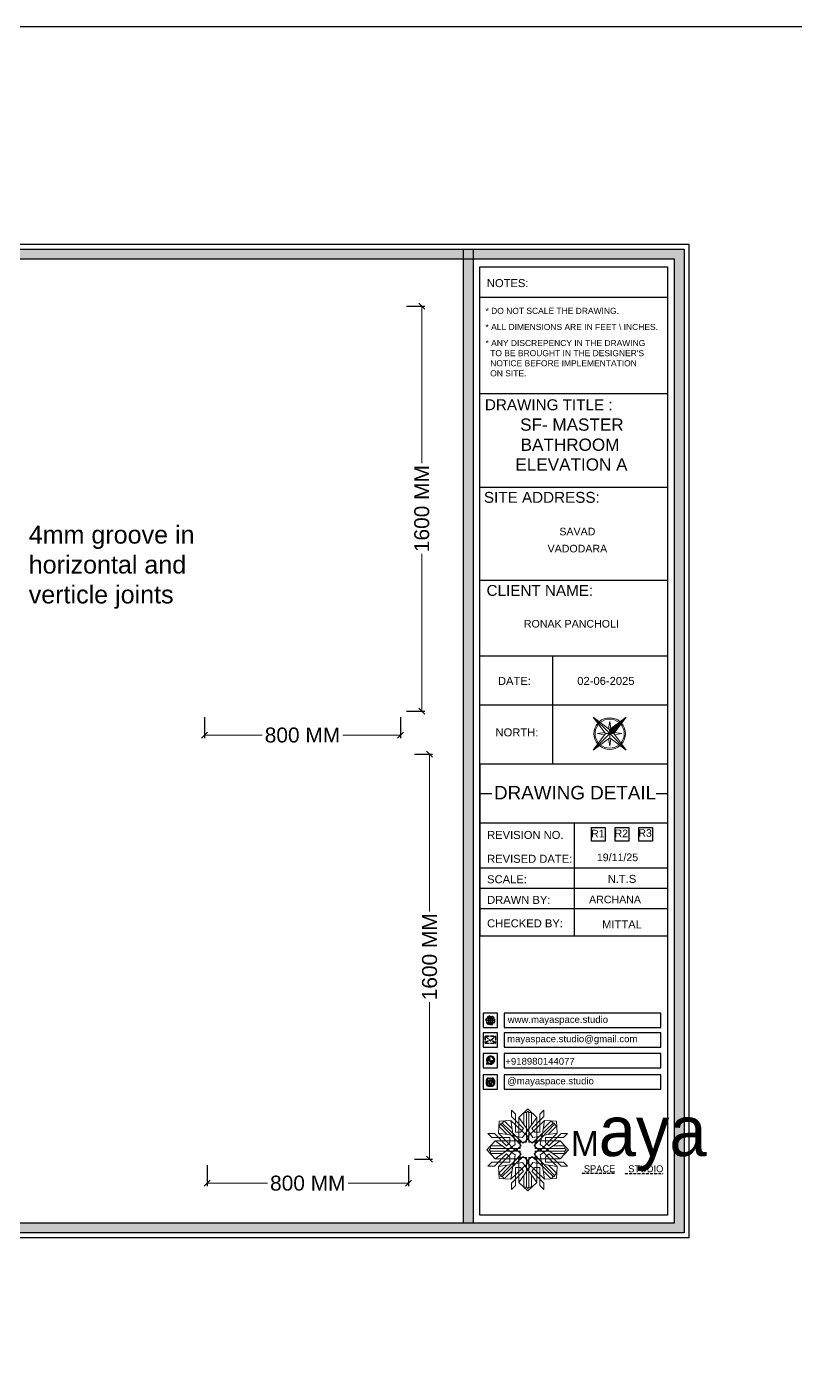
# Model space of a CAD drawing. Header units: millimetres. Extents: x 56222 to 3066687, y -650199 to -121287.
# Drawn here: x 149022.5 to 149151, y -185191.2 to -184968.4 of the extents above; entities that cross this region are included whole.
import ezdxf
from ezdxf.enums import TextEntityAlignment as Align

# ---------------------------------------------------------------- set-up
doc = ezdxf.new("R2010")
doc.units = ezdxf.units.MM
doc.header["$MEASUREMENT"] = 0
doc.header["$PDMODE"] = 35
doc.linetypes.add('DASHEDX2', pattern=[1.5, 1, -0.5])
doc.layers.get('Defpoints').update_dxf_attribs({"color": 220})
for name, color, linetype, lineweight in [('dim05', 1, 'Continuous', 13), ('Dimension', 10, 'DASHEDX2', 20), ('LABALLING', 1, 'Continuous', 25), ('NAME PLATE', 7, 'Continuous', 25), ('title block', 7, 'Continuous', 9), ('wall', 7, 'Continuous', 30), ('XX~SLAB ( BEAM )~ ( DIM )', 7, 'Continuous', 9)]:
    doc.layers.add(name, color=color, linetype=linetype, lineweight=lineweight)
doc.styles.add('Arial', font='arial.ttf')
doc.styles.get("Standard").update_dxf_attribs({"font": 'arial.ttf', "height": 6})
doc.dimstyles.new('ISO-25', dxfattribs={"dimtxt": 2.5, "dimasz": 1, "dimexe": 0.5, "dimexo": 1, "dimtad": 0, "dimdec": 1, "dimlunit": 4, "dimtxsty": 'Standard', "dimblk": 'OBLIQUE', "dimcen": 2.5, "dimclrd": 1, "dimclre": 1, "dimclrt": 5, "dimadec": 0, "dimazin": 0, "dimtfac": 1, "dimtdec": 1, "dimtmove": 0, "dimatfit": 3, "dimfxl": 1, "dimlwd": -1, "dimarcsym": 0})

# ---------------------------------------------------------------- blocks, each defined once
blk = doc.blocks.new('FSFSF')
at = {"color": 42, "lineweight": 5, "true_color": 0xe0ac11}
for p, q in [((28600.03, 143.51), (28600.03, 140.16)), ((28602.15, 141.41), (28600.03, 143.51)), ((28606.47, 133.76), (28600.03, 140.16)), ((28602.15, 141.41), (28602.15, 131.95)), ((28603.86, 139.69), (28608.58, 144.08)), ((28607.9, 142.22), (28606.58, 142.22)), ((28606.58, 142.22), (28606.58, 135.84)), ((28607.9, 142.22), (28608.58, 142.85)), ((28607.9, 142.22), (28607.9, 126.58)), ((28613.31, 139.69), (28608.58, 144.08)), ((28609.27, 142.22), (28608.59, 142.85)), ((28609.27, 142.22), (28609.27, 126.58)), ((28609.27, 142.22), (28610.59, 142.22)), ((28610.59, 142.22), (28610.59, 135.84)), ((28610.7, 133.76), (28617.14, 140.16)), ((28615.02, 141.41), (28617.14, 143.51)), ((28615.02, 141.41), (28615.02, 131.95)), ((28617.14, 143.51), (28617.14, 140.16)), ((28593.19, 131.45), (28593.54, 137.71)), ((28593.39, 135), (28594.56, 136.12)), ((28593.39, 135), (28597.6, 130.78)), ((28599.8, 138.06), (28593.54, 137.71)), ((28595.12, 136.69), (28594.53, 136.69)), ((28594.56, 136.12), (28594.56, 136.71)), ((28605.17, 124.98), (28594.56, 136.12)), ((28596.24, 137.86), (28595.12, 136.69)), ((28606.27, 126.08), (28595.12, 136.69)), ((28596.24, 137.86), (28600.47, 133.65)), ((28601.03, 130), (28599.8, 138.06)), ((28599.8, 138.05), (28608.58, 129.56)), ((28603.86, 126.58), (28603.86, 139.69)), ((28603.86, 139.69), (28608.58, 133.02)), ((28606.47, 133.76), (28604.75, 131.95)), ((28605.86, 129.18), (28608.58, 133.02)), ((28613.31, 139.69), (28608.59, 133.02)), ((28617.37, 138.05), (28608.59, 129.56)), ((28611.31, 129.18), (28608.59, 133.02)), ((28610.7, 133.76), (28612.42, 131.95)), ((28610.9, 126.08), (28622.05, 136.69)), ((28612.02, 124.98), (28622.62, 136.12)), ((28613.31, 126.58), (28613.31, 139.69)), ((28616.14, 130), (28617.37, 138.06)), ((28620.93, 137.86), (28616.7, 133.65)), ((28617.37, 138.06), (28623.63, 137.71)), ((28623.8, 135), (28619.59, 130.78)), ((28620.93, 137.86), (28622.05, 136.69)), ((28622.05, 136.69), (28622.64, 136.69)), ((28622.62, 136.12), (28622.62, 136.71)), ((28623.8, 135), (28622.62, 136.12)), ((28624, 131.45), (28623.65, 137.71)), ((28591.56, 127.39), (28587.17, 122.66)), ((28587.73, 131.22), (28591.08, 131.22)), ((28589.84, 129.1), (28587.73, 131.22)), ((28589.84, 129.1), (28599.29, 129.1)), ((28597.49, 124.78), (28591.08, 131.22)), ((28604.66, 127.39), (28591.56, 127.39)), ((28591.56, 127.39), (28598.23, 122.67)), ((28593.19, 131.45), (28601.69, 122.67)), ((28601.25, 130.22), (28593.19, 131.45)), ((28597.49, 124.78), (28599.29, 126.5)), ((28599.29, 126.5), (28599.29, 129.1)), ((28605.86, 129.18), (28601.03, 130)), ((28602.07, 125.39), (28601.25, 130.22)), ((28604.75, 131.95), (28602.15, 131.95)), ((28603.68, 126.54), (28603.68, 127.39)), ((28604.66, 126.54), (28603.68, 126.54)), ((28604.71, 127.57), (28603.86, 127.57)), ((28607.9, 126.58), (28603.86, 126.58)), ((28604.66, 123.35), (28604.66, 127.39)), ((28604.7, 126.58), (28604.71, 127.57)), ((28606.27, 126.08), (28608.58, 128.27)), ((28607.9, 128.92), (28608.58, 129.56)), ((28607.9, 128.92), (28608.58, 128.27)), ((28609.27, 128.92), (28608.59, 129.56)), ((28609.27, 128.92), (28608.59, 128.27)), ((28610.9, 126.08), (28608.59, 128.27)), ((28609.27, 126.58), (28613.31, 126.58)), ((28611.31, 129.18), (28616.14, 130)), ((28612.42, 131.95), (28615.02, 131.95)), ((28612.46, 126.58), (28612.46, 127.57)), ((28612.46, 127.57), (28613.31, 127.57)), ((28612.52, 123.35), (28612.52, 127.39)), ((28612.52, 127.39), (28625.63, 127.39)), ((28612.52, 126.54), (28613.51, 126.54)), ((28613.51, 126.54), (28613.51, 127.39)), ((28615.12, 125.39), (28615.94, 130.22)), ((28623.99, 131.45), (28615.5, 122.67)), ((28615.94, 130.22), (28624, 131.45)), ((28627.34, 129.1), (28617.89, 129.1)), ((28617.89, 126.5), (28617.89, 129.1)), ((28619.7, 124.78), (28617.89, 126.5)), ((28625.63, 127.39), (28618.96, 122.67)), ((28619.7, 124.78), (28626.1, 131.22)), ((28625.63, 127.39), (28630.02, 122.66)), ((28629.45, 131.22), (28626.1, 131.22)), ((28627.34, 129.1), (28629.45, 131.22)), ((28591.56, 117.94), (28587.17, 122.66)), ((28589.03, 123.35), (28588.4, 122.67)), ((28589.03, 121.98), (28588.4, 122.65)), ((28589.03, 123.35), (28589.03, 124.67)), ((28589.03, 124.67), (28595.4, 124.67)), ((28589.03, 123.35), (28604.66, 123.35)), ((28589.03, 121.98), (28604.66, 121.98)), ((28589.03, 121.98), (28589.03, 120.66)), ((28589.03, 120.66), (28595.4, 120.66)), ((28597.49, 120.54), (28591.08, 114.11)), ((28591.56, 117.94), (28598.23, 122.65)), ((28593.19, 113.88), (28601.69, 122.65)), ((28605.17, 120.35), (28594.56, 109.2)), ((28606.27, 119.15), (28595.12, 108.54)), ((28597.49, 120.54), (28599.29, 118.83)), ((28602.07, 125.39), (28598.23, 122.67)), ((28602.07, 119.94), (28598.23, 122.65)), ((28602.07, 119.94), (28601.25, 115.1)), ((28602.33, 123.35), (28601.69, 122.67)), ((28602.33, 121.98), (28601.69, 122.65)), ((28602.33, 123.35), (28602.97, 122.67)), ((28602.33, 121.98), (28602.97, 122.65)), ((28605.17, 124.98), (28602.97, 122.67)), ((28605.17, 120.35), (28602.97, 122.65)), ((28604.66, 121.98), (28604.66, 117.94)), ((28606.27, 119.15), (28608.58, 116.96)), ((28610.9, 119.15), (28608.59, 116.96)), ((28610.9, 119.15), (28622.05, 108.54)), ((28612.02, 124.98), (28614.21, 122.67)), ((28612.02, 120.35), (28614.21, 122.65)), ((28612.02, 120.35), (28622.62, 109.2)), ((28628.16, 123.35), (28612.52, 123.35)), ((28612.52, 121.98), (28612.52, 117.94)), ((28628.16, 121.98), (28612.52, 121.98)), ((28614.85, 123.35), (28614.21, 122.67)), ((28614.85, 121.98), (28614.21, 122.65)), ((28614.85, 123.35), (28615.5, 122.67)), ((28614.85, 121.98), (28615.5, 122.65)), ((28615.12, 125.39), (28618.96, 122.67)), ((28615.12, 119.94), (28618.96, 122.65)), ((28615.12, 119.94), (28615.94, 115.1)), ((28623.99, 113.88), (28615.5, 122.65)), ((28619.7, 120.54), (28617.89, 118.83)), ((28625.63, 117.94), (28618.96, 122.65)), ((28619.7, 120.54), (28626.1, 114.11)), ((28628.16, 124.67), (28621.78, 124.67)), ((28628.16, 120.66), (28621.78, 120.66)), ((28625.63, 117.94), (28630.02, 122.66)), ((28628.16, 123.35), (28628.16, 124.67)), ((28628.16, 123.35), (28628.78, 122.67)), ((28628.16, 121.98), (28628.78, 122.65)), ((28628.16, 121.98), (28628.16, 120.66)), ((28589.84, 116.23), (28587.73, 114.11)), ((28587.73, 114.11), (28591.08, 114.11)), ((28589.84, 116.23), (28599.29, 116.23)), ((28604.66, 117.94), (28591.56, 117.94)), ((28601.25, 115.1), (28593.19, 113.87)), ((28593.19, 113.87), (28593.54, 107.62)), ((28593.39, 110.32), (28597.6, 114.55)), ((28599.29, 118.83), (28599.29, 116.23)), ((28599.8, 107.17), (28608.58, 115.67)), ((28601.03, 115.23), (28599.8, 107.17)), ((28605.86, 116.05), (28601.03, 115.23)), ((28602.15, 103.82), (28602.15, 113.27)), ((28604.75, 113.27), (28602.15, 113.27)), ((28604.66, 118.78), (28603.68, 118.78)), ((28603.68, 118.78), (28603.68, 117.94)), ((28607.9, 118.65), (28603.86, 118.65)), ((28603.86, 118.65), (28603.86, 105.54)), ((28604.71, 117.66), (28603.86, 117.66)), ((28603.86, 105.54), (28608.58, 112.21)), ((28604.7, 118.65), (28604.71, 117.66)), ((28606.47, 111.47), (28604.75, 113.27)), ((28605.86, 116.05), (28608.58, 112.21)), ((28607.9, 103.01), (28607.9, 118.65)), ((28607.9, 116.31), (28608.58, 116.96)), ((28607.9, 116.31), (28608.58, 115.67)), ((28609.27, 116.31), (28608.59, 116.96)), ((28609.27, 116.31), (28608.59, 115.67)), ((28611.31, 116.05), (28608.59, 112.21)), ((28617.37, 107.17), (28608.59, 115.67)), ((28613.31, 105.54), (28608.59, 112.21)), ((28609.27, 118.65), (28613.31, 118.65)), ((28609.27, 103.01), (28609.27, 118.65)), ((28610.7, 111.47), (28612.42, 113.27)), ((28611.31, 116.05), (28616.14, 115.23)), ((28612.42, 113.27), (28615.02, 113.27)), ((28612.46, 118.65), (28612.46, 117.66)), ((28612.46, 117.66), (28613.31, 117.66)), ((28612.52, 118.78), (28613.51, 118.78)), ((28612.52, 117.94), (28625.63, 117.94)), ((28613.31, 118.65), (28613.31, 105.54)), ((28613.51, 118.78), (28613.51, 117.94)), ((28615.02, 103.82), (28615.02, 113.27)), ((28615.94, 115.1), (28624, 113.87)), ((28616.14, 115.23), (28617.37, 107.17)), ((28617.89, 118.83), (28617.89, 116.23)), ((28627.34, 116.23), (28617.89, 116.23)), ((28623.8, 110.32), (28619.59, 114.55)), ((28624, 113.87), (28623.65, 107.62)), ((28629.45, 114.11), (28626.1, 114.11)), ((28627.34, 116.23), (28629.45, 114.11)), ((28593.39, 110.32), (28594.56, 109.2)), ((28599.8, 107.17), (28593.54, 107.52)), ((28595.12, 108.54), (28594.53, 108.54)), ((28594.56, 109.2), (28594.56, 108.61)), ((28596.24, 107.37), (28595.12, 108.54)), ((28596.24, 107.37), (28600.47, 111.58)), ((28606.47, 111.47), (28600.03, 105.07)), ((28600.03, 101.71), (28600.03, 105.07)), ((28603.86, 105.54), (28608.58, 101.15)), ((28606.58, 103.01), (28606.58, 109.38)), ((28613.31, 105.54), (28608.58, 101.15)), ((28610.59, 103.01), (28610.59, 109.38)), ((28610.7, 111.47), (28617.14, 105.07)), ((28620.93, 107.37), (28616.7, 111.58)), ((28617.14, 101.71), (28617.14, 105.07)), ((28617.37, 107.17), (28623.63, 107.52)), ((28620.93, 107.37), (28622.05, 108.54)), ((28622.05, 108.54), (28622.64, 108.54)), ((28623.8, 110.32), (28622.62, 109.2)), ((28622.62, 109.2), (28622.62, 108.61)), ((28602.15, 103.82), (28600.03, 101.71)), ((28607.9, 103.01), (28606.58, 103.01)), ((28607.9, 103.01), (28608.58, 102.38)), ((28609.27, 103.01), (28608.59, 102.38)), ((28609.27, 103.01), (28610.59, 103.01)), ((28615.02, 103.82), (28617.14, 101.71))]:
    blk.add_line(p, q, dxfattribs=at)
blk = doc.blocks.new('hgwg')
at = {"layer": 'Dimension', "true_color": 0xd39e00}
h = blk.add_hatch(color=42, dxfattribs=at)
h.dxf.hatch_style = 1
h.paths.add_polyline_path([(27505.71, 45.05), (27494.27, 45.05), (27494.27, 44.9), (27505.71, 44.9)])
h = blk.add_hatch(color=42, dxfattribs=at)
h.dxf.hatch_style = 1
h.paths.add_polyline_path([(27523.3, 44.9), (27509.68, 44.9), (27509.68, 44.75), (27523.3, 44.75)])
at = {"layer": 'Dimension', "color": 42, "true_color": 0xd39e00}
for p, q in [((27494.27, 45.05), (27505.71, 45.05)), ((27494.27, 44.9), (27494.27, 45.05)), ((27494.27, 44.9), (27505.71, 44.9)), ((27505.71, 45.05), (27505.71, 44.9)), ((27509.68, 44.9), (27523.3, 44.9)), ((27509.68, 44.9), (27509.68, 44.75)), ((27509.68, 44.75), (27523.3, 44.75)), ((27523.3, 44.75), (27523.3, 44.9))]:
    blk.add_line(p, q, dxfattribs=at)
at = {"layer": 'Dimension', "color": 42, "true_color": 0xd39e00, "attachment_point": 1}
for s, width, insert, char_height in [('{\\fCinzel|b0|i0|c0|p2;\\H1.5x;M\\fAmsterdam One|b0|i0|c0|p2;\\H2x;aya}', 85.3277, (27490.17, 69.17), 6), ('{\\fCinzel|b0|i0|c0|p2;SPACE     STUDIO}', 66.129, (27494.83, 47.86), 2.5)]:
    blk.add_mtext_dynamic_manual_height_columns(s, width=width, gutter_width=30, heights=[0], dxfattribs=dict(at, insert=insert, char_height=char_height))
blk = doc.blocks.new('QEGW4TG')
at = {"layer": 'Dimension', "true_color": 0x000000}
h = blk.add_hatch(color=18, dxfattribs=at)
h.dxf.hatch_style = 1
h.paths.add_polyline_path([(2.69, 1.93, 0.170513), (2.95, 1.97, 0.190337), (3.11, 2.18, 0.316231), (3.07, 2.28), (2.79, 2.37, 0.273721), (2.69, 2.34, 0.040749), (2.63, 2.27, -0.441282), (2.53, 2.25, -0.11828), (2.06, 2.64, -0.441282), (2.07, 2.74, 0.040749), (2.13, 2.81, 0.290083), (2.14, 2.92), (2.01, 3.18, 0.316231), (1.91, 3.2, 0.190337), (1.73, 3, 0.170513), (1.72, 2.74, 0.252784)], flags=0)
h.paths.add_polyline_path([(1.19, 1.98), (1.03, 1.3, 0.550912), (1.11, 1.23), (1.75, 1.39, 6.344125)])
h.paths.add_polyline_path([(1.81, 1.7), (1.4, 1.6), (1.5, 2.03, -9.071339)], flags=16)
h.paths.add_polyline_path([(3.11, 2.16, -0.17811), (2.95, 1.97, -0.170513), (2.69, 1.93, -0.252784), (1.72, 2.74, -0.170513), (1.73, 3, -0.17811), (1.89, 3.19, -0.370089), (2.01, 3.18), (2.14, 2.92, -0.307185), (2.13, 2.8, -0.041087), (2.06, 2.73, 0.321676), (2.05, 2.65, 0.126524), (2.55, 2.24, 0.312216), (2.62, 2.26, -0.041087), (2.68, 2.34, -0.290673), (2.79, 2.37), (3.07, 2.28, -0.370089)], flags=0)
h = blk.add_hatch(color=18, dxfattribs=at)
h.dxf.hatch_style = 1
h.paths.add_polyline_path([(2.79, 2.37, 0.273721), (2.69, 2.34, 0.040749), (2.63, 2.27, -0.441282), (2.53, 2.25, -0.11828), (2.06, 2.64, -0.441282), (2.07, 2.74, 0.040749), (2.13, 2.81, 0.290083), (2.14, 2.92), (2.01, 3.18, 0.316231), (1.91, 3.2, 0.190337), (1.73, 3, 0.170513), (1.72, 2.74, 0.252784), (2.69, 1.93, 0.170513), (2.95, 1.97, 0.190337), (3.11, 2.18, 0.316231), (3.07, 2.28)])
for p, q in [((1.19, 1.98), (1.03, 1.3)), ((1.1, 1.23), (1.75, 1.39)), ((1.5, 2.03), (1.4, 1.6)), ((1.4, 1.6), (1.81, 1.7)), ((2.01, 3.18), (2.14, 2.92)), ((3.07, 2.28), (2.8, 2.36))]:
    blk.add_line(p, q)
blk.add_lwpolyline([(0, 0), (4.68, 0), (4.68, 4.68), (0, 4.68)], close=True)
for centre, radius, start, end in [((1.09, 1.29), 0.0598, 164.8483, 282.1458), ((2.39, 2.56), 1.34, 241.4727, 205.6422), ((2.39, 2.56), 1.04, 235.9962, 210.8333), ((2.09, 2.87), 0.39, 159.7007, 198.4072), ((2.96, 3.23), 1.33, 201.4218, 258.1669), ((2.07, 2.87), 0.364, 118.9685, 159.3648), ((1.94, 3.12), 0.0896, 41.8985, 123.1344), ((2.11, 2.68), 0.066, 135.9932, 224.8892), ((1.67, 3.16), 0.586, 312.4617, 321.8728), ((3.12, 3.42), 1.31, 216.5455, 243.5279), ((2.05, 2.87), 0.104, 320.3924, 28.6971), ((2.57, 2.3), 0.066, 234.2482, 323.1441), ((3.11, 1.94), 0.586, 137.2645, 146.6756), ((2.76, 2.27), 0.104, 70.4402, 138.745), ((2.75, 2.31), 0.39, 260.7301, 299.4366), ((2.76, 2.29), 0.364, 299.7725, 340.1688), ((3.03, 2.2), 0.0896, 336.0029, 57.2388)]:
    blk.add_arc(centre, radius, start, end)
blk = doc.blocks.new('ASGERG')
at = {"layer": 'Dimension', "true_color": 0x000000}
h = blk.add_hatch(color=18, dxfattribs=at)
h.dxf.hatch_style = 1
h.paths.add_polyline_path([(0.99, 1.7, 0.353872), (1.69, 1.03), (2.96, 1.03, 0.353872), (3.66, 1.7), (3.66, 2.99, 0.353872), (2.96, 3.67), (1.69, 3.67, 0.353872), (0.99, 2.99)])
h.paths.add_polyline_path([(1.27, 2.97, -0.353872), (1.72, 3.4), (2.94, 3.4, -0.353872), (3.38, 2.97), (3.38, 1.72, -0.353872), (2.94, 1.3), (1.72, 1.3, -0.353872), (1.27, 1.72)], flags=16)
h.paths.add_polyline_path([(3.02, 2.35, -1), (1.64, 2.35, -1)], flags=0)
h.paths.add_polyline_path([(2.74, 2.35, -1), (1.92, 2.35, -1)], flags=0)
h.paths.add_polyline_path([(2.86, 3.02, -1), (3.19, 3.02, -1)], flags=0)
h.paths.add_polyline_path([(1.64, 2.35, 1), (3.02, 2.35, 1)], flags=0)
h = blk.add_hatch(color=18, dxfattribs=at)
h.dxf.hatch_style = 1
h.paths.add_polyline_path([(1.64, 2.35, 1), (3.02, 2.35, 1)])
h.paths.add_polyline_path([(2.74, 2.35, -1), (1.92, 2.35, -1)], flags=16)
h = blk.add_hatch(color=18, dxfattribs=at)
h.dxf.hatch_style = 1
h.paths.add_polyline_path([(3.19, 3.02, 1), (2.86, 3.02, 1)])
for p, q in [((0.99, 2.99), (0.99, 1.7)), ((1.27, 2.97), (1.27, 1.72)), ((1.69, 3.67), (2.96, 3.67)), ((1.69, 1.03), (2.96, 1.03)), ((2.94, 3.4), (1.72, 3.4)), ((2.94, 1.3), (1.72, 1.3)), ((3.38, 2.97), (3.38, 1.72)), ((3.66, 2.99), (3.66, 1.7))]:
    blk.add_line(p, q)
blk.add_lwpolyline([(0, 0), (4.68, 0), (4.68, 4.68), (0, 4.68)], close=True)
for centre, radius in [((2.33, 2.35), 0.694), ((2.33, 2.35), 0.414), ((3.02, 3.02), 0.168)]:
    blk.add_circle(centre, radius)
for centre, radius, start, end in [((1.76, 2.89), 0.778, 94.8631, 172.8127), ((1.76, 1.8), 0.778, 187.1873, 265.1369), ((1.76, 2.91), 0.491, 94.8631, 172.8127), ((1.76, 1.78), 0.491, 187.1873, 265.1369), ((2.9, 2.91), 0.491, 7.1873, 85.1369), ((2.9, 1.78), 0.491, 274.8631, 352.8127), ((2.89, 2.89), 0.778, 7.1873, 85.1369), ((2.89, 1.8), 0.778, 274.8631, 352.8127)]:
    blk.add_arc(centre, radius, start, end)
blk = doc.blocks.new('ETYETE')
at = {"layer": 'Dimension', "true_color": 0x000000}
h = blk.add_hatch(color=18, dxfattribs=at)
h.dxf.hatch_style = 1
h.paths.add_polyline_path([(3.76, 1.14, 0.414214), (4.12, 1.5), (4.12, 3.29, 0.414214), (3.76, 3.65), (0.92, 3.65, 0.414214), (0.56, 3.29), (0.56, 1.5, 0.414214), (0.92, 1.14)])
h.paths.add_polyline_path([(2.61, 2.22), (3.92, 1.34, -0.198912), (3.76, 1.28), (0.92, 1.28, -0.198912), (0.76, 1.34), (2.08, 2.22), (2.34, 1.98)], flags=16)
h.paths.add_polyline_path([(2.34, 2.16), (0.89, 3.51, -0.028783), (0.92, 3.52), (3.76, 3.52, -0.028783), (3.79, 3.51)], flags=16)
h.paths.add_polyline_path([(2.71, 2.32), (3.92, 3.45, -0.202482), (3.99, 3.29), (3.99, 1.5, -0.043076), (3.98, 1.46)], flags=16)
h.paths.add_polyline_path([(1.98, 2.32), (0.7, 1.46, -0.043076), (0.7, 1.5), (0.7, 3.29, -0.202482), (0.76, 3.45)], flags=16)
blk.add_lwpolyline([(0, 0), (4.68, 0), (4.68, 4.68), (0, 4.68)], close=True)
at = {"layer": 'Dimension', "color": 18, "true_color": 0x000000}
for p, q in [((0.56, 3.29), (0.56, 1.5)), ((0.7, 3.29), (0.7, 1.5)), ((0.7, 1.46), (1.98, 2.32)), ((0.76, 3.45), (1.98, 2.32)), ((0.76, 1.34), (2.08, 2.22)), ((0.89, 3.51), (2.34, 2.16)), ((0.92, 3.65), (3.76, 3.65)), ((0.92, 3.52), (3.76, 3.52)), ((0.92, 1.28), (3.76, 1.28)), ((0.92, 1.14), (3.76, 1.14)), ((2.08, 2.22), (2.34, 1.98)), ((2.34, 2.16), (3.79, 3.51)), ((2.34, 1.98), (2.61, 2.22)), ((3.92, 1.34), (2.61, 2.22)), ((2.71, 2.32), (3.92, 3.45)), ((3.98, 1.46), (2.71, 2.32)), ((3.99, 3.29), (3.99, 1.5)), ((4.12, 3.29), (4.12, 1.5))]:
    blk.add_line(p, q, dxfattribs=at)
for centre, radius, start, end in [((0.92, 3.29), 0.358, 90, 180), ((0.92, 1.5), 0.358, 180, 270), ((0.92, 3.29), 0.224, 134.2136, 180), ((0.92, 1.5), 0.224, 180, 189.8662), ((0.92, 1.5), 0.224, 225, 270), ((0.92, 3.29), 0.224, 90, 96.5948), ((3.76, 3.29), 0.358, 0, 90), ((3.76, 3.29), 0.224, 83.4052, 90), ((3.76, 1.5), 0.358, 270, 0), ((3.76, 1.5), 0.224, 270, 315), ((3.76, 3.29), 0.224, 0, 45.7864), ((3.76, 1.5), 0.224, 350.1338, 0)]:
    blk.add_arc(centre, radius, start, end, dxfattribs=at)
blk = doc.blocks.new('DTGWEGEARG')
at = {"layer": 'Dimension', "true_color": 0x000000}
h = blk.add_hatch(color=18, dxfattribs=at)
h.dxf.hatch_style = 1
h.paths.add_polyline_path([(3.83, 2.34, 1), (0.85, 2.34, 1)])
h.paths.add_polyline_path([(2.51, 1.01, 0.105795), (2.96, 1.58, -0.055205), (3.3, 1.41, -0.169822)], flags=16)
h.paths.add_polyline_path([(2.41, 1.12), (2.41, 1.69, -0.058279), (2.81, 1.63, -0.103353)], flags=16)
h.paths.add_polyline_path([(2.26, 1.13, -0.101741), (1.87, 1.63, -0.057171), (2.26, 1.69)], flags=16)
h.paths.add_polyline_path([(2.17, 1.01, -0.169822), (1.38, 1.41, -0.055205), (1.72, 1.58, 0.105795)], flags=16)
h.paths.add_polyline_path([(3.02, 1.72, 0.081336), (3.13, 2.27), (3.68, 2.27, -0.152069), (3.4, 1.52, 0.05687)], flags=16)
h.paths.add_polyline_path([(2.87, 1.77, 0.061945), (2.41, 1.84), (2.41, 2.27), (2.98, 2.27, -0.081344)], flags=16)
h.paths.add_polyline_path([(2.26, 1.84, 0.060923), (1.8, 1.77, -0.081344), (1.7, 2.27), (2.26, 2.27)], flags=16)
h.paths.add_polyline_path([(1.66, 1.72, 0.05687), (1.28, 1.52, -0.152069), (1, 2.27), (1.55, 2.27, 0.081336)], flags=16)
h.paths.add_polyline_path([(2.41, 2.42), (2.41, 2.83, 0.061945), (2.87, 2.91, -0.080009), (2.98, 2.42)], flags=16)
h.paths.add_polyline_path([(3.13, 2.42, 0.080116), (3.02, 2.96, 0.05687), (3.4, 3.16, 0.028258), (3.3, 3.27, -0.055205), (2.96, 3.1, 0.105795), (2.51, 3.67, -0.36029), (3.68, 2.42)], flags=16)
h.paths.add_polyline_path([(2.26, 2.42), (1.7, 2.42, -0.080009), (1.8, 2.91, 0.060923), (2.26, 2.84)], flags=16)
h.paths.add_polyline_path([(1.55, 2.42), (1, 2.42, -0.150466), (1.28, 3.16, 0.05687), (1.66, 2.96, 0.080116)], flags=16)
h.paths.add_polyline_path([(2.41, 2.98), (2.41, 3.56, -0.103353), (2.81, 3.05, -0.058279)], flags=16)
h.paths.add_polyline_path([(2.26, 2.99, -0.057171), (1.87, 3.05, -0.101741), (2.26, 3.55)], flags=16)
h.paths.add_polyline_path([(1.72, 3.1, -0.055205), (1.38, 3.27, -0.169822), (2.17, 3.67, 0.105795)], flags=16)
blk.add_lwpolyline([(0, 0), (4.68, 0), (4.68, 4.68), (0, 4.68)], close=True)
at = {"layer": 'Dimension', "color": 18, "true_color": 0x000000}
for p, q in [((1, 2.42), (1.55, 2.42)), ((1, 2.27), (1.55, 2.27)), ((1.7, 2.42), (2.26, 2.42)), ((1.7, 2.27), (2.26, 2.27)), ((2.26, 3.55), (2.26, 2.99)), ((2.26, 2.84), (2.26, 2.42)), ((2.26, 2.27), (2.26, 1.84)), ((2.26, 1.69), (2.26, 1.13)), ((2.41, 3.56), (2.41, 2.98)), ((2.41, 2.83), (2.41, 2.42)), ((2.41, 2.42), (2.98, 2.42)), ((2.41, 2.27), (2.98, 2.27)), ((2.41, 2.27), (2.41, 1.84)), ((2.41, 1.69), (2.41, 1.12)), ((3.13, 2.42), (3.68, 2.42)), ((3.13, 2.27), (3.68, 2.27))]:
    blk.add_line(p, q, dxfattribs=at)
blk.add_circle((2.34, 2.34), 1.49, dxfattribs=at)
for centre, radius, start, end in [((2.34, 2.34), 1.34, 142.3819, 176.6093), ((2.34, 2.34), 1.34, 183.0315, 217.6181), ((2.34, 4.74), 1.9, 236.1399, 249.1595), ((2.34, -0.06), 1.9, 110.8405, 123.8601), ((2.34, 2.34), 1.34, 97.3549, 135.9073), ((2.34, 4.74), 1.75, 236.7417, 249.3811), ((2.34, -0.06), 1.75, 110.6189, 123.2583), ((2.34, 2.34), 1.34, 224.0927, 262.6451), ((3.28, 2.34), 1.73, 159.0567, 177.3789), ((3.28, 2.34), 1.73, 182.3435, 200.9433), ((3.28, 2.34), 1.58, 158.8325, 177.1302), ((3.28, 2.34), 1.58, 182.5658, 201.1675), ((3.28, 2.34), 1.73, 129.9301, 154.0867), ((3.28, 2.34), 1.73, 205.9133, 230.0699), ((2.34, 4.74), 1.9, 253.6799, 267.6253), ((2.34, -0.06), 1.9, 92.3747, 106.3201), ((3.28, 2.34), 1.58, 130.1073, 153.3446), ((2.34, 4.74), 1.75, 254.3336, 267.422), ((2.34, -0.06), 1.75, 92.578, 105.6664), ((3.28, 2.34), 1.58, 206.6554, 229.8927), ((1.4, 2.34), 1.58, 26.6554, 50.2584), ((2.34, 4.74), 1.75, 272.3248, 285.6664), ((2.34, 4.74), 1.9, 272.1415, 286.3201), ((2.34, -0.06), 1.9, 73.6799, 87.8585), ((2.34, -0.06), 1.75, 74.3336, 87.6752), ((1.4, 2.34), 1.58, 309.7416, 333.3446), ((2.34, 2.34), 1.34, 3.3907, 82.6451), ((1.4, 2.34), 1.73, 25.9133, 50.0699), ((1.4, 2.34), 1.73, 309.9301, 334.0867), ((2.34, 2.34), 1.34, 277.3549, 315.9073), ((1.4, 2.34), 1.58, 2.8698, 21.1675), ((1.4, 2.34), 1.58, 338.8325, 357.4342), ((2.34, 4.74), 1.75, 290.6189, 303.2583), ((2.34, -0.06), 1.75, 56.7417, 69.3811), ((2.34, 4.74), 1.9, 290.8405, 303.8601), ((1.4, 2.34), 1.73, 2.6211, 20.9433), ((1.4, 2.34), 1.73, 339.0567, 357.6565), ((2.34, -0.06), 1.9, 56.1399, 69.1595), ((2.34, 2.34), 1.34, 322.3819, 356.9685)]:
    blk.add_arc(centre, radius, start, end, dxfattribs=at)
blk = doc.blocks.new('4t')
at = {"transparency": 33554607}
h = blk.add_hatch(color=1, dxfattribs=at)
h.dxf.hatch_style = 1
h.paths.add_polyline_path([(45531.33, -35822.29), (45529.23, -35821.83), (45528.09, -35837.01)])
h = blk.add_hatch(color=1, dxfattribs=at)
h.dxf.hatch_style = 1
h.paths.add_polyline_path([(45533.44, -35822.75), (45531.33, -35822.29), (45528.09, -35837.01)])
h = blk.add_hatch(color=1, dxfattribs=at)
h.dxf.hatch_style = 1
h.paths.add_polyline_path([(45531.8, -35820.19), (45529.23, -35821.83), (45531.33, -35822.29)])
h = blk.add_hatch(color=1, dxfattribs=at)
h.dxf.hatch_style = 1
h.paths.add_polyline_path([(45531.8, -35820.19), (45531.33, -35822.29), (45533.44, -35822.75)])
at = {"layer": 'title block', "color": 7, "lineweight": 9}
for p, q in [((45535.51, -35803.37), (45530.16, -35817.62)), ((45535.51, -35803.37), (45531.8, -35820.19)), ((45534.36, -35818.55), (45535.51, -35803.37)), ((45530.5, -35816.7), (45526.88, -35812.49)), ((45526.88, -35812.49), (45529.18, -35817.55)), ((45530.16, -35817.62), (45514.98, -35816.48)), ((45514.98, -35816.48), (45529.23, -35821.83)), ((45514.98, -35816.48), (45531.8, -35820.19)), ((45528.31, -35821.48), (45524.1, -35825.11)), ((45524.1, -35825.11), (45529.16, -35822.81)), ((45531.8, -35820.19), (45528.09, -35837.01)), ((45529.23, -35821.83), (45528.09, -35837.01)), ((45528.09, -35837.01), (45533.44, -35822.75)), ((45531.8, -35820.19), (45529.23, -35821.83)), ((45531.8, -35820.19), (45530.16, -35817.62)), ((45534.36, -35818.55), (45531.8, -35820.19)), ((45533.44, -35822.75), (45531.8, -35820.19)), ((45531.8, -35820.19), (45548.62, -35823.9)), ((45533.44, -35822.75), (45548.62, -35823.9)), ((45548.62, -35823.9), (45534.36, -35818.55)), ((45536.71, -35827.89), (45534.42, -35822.83)), ((45539.5, -35815.27), (45534.44, -35817.57)), ((45535.28, -35818.89), (45539.5, -35815.27)), ((45533.09, -35823.67), (45536.71, -35827.89))]:
    blk.add_line(p, q, dxfattribs=at)
for radius, start, end in [(11.79, 81.35997, 163.76651), (10.83, 82.42855, 162.69793), (10.83, 352.42855, 72.69793), (11.79, 351.35997, 73.76651), (11.79, 171.35997, 253.76651), (10.83, 172.42855, 252.69793), (11.79, 261.35997, 343.76651), (10.83, 262.42855, 342.69793)]:
    blk.add_arc((45531.8, -35820.19), radius, start, end, dxfattribs=at)
blk = doc.blocks.new('_Oblique')
at = {"layer": 'wall', "color": 0, "lineweight": -2}
blk.add_line((-0.5, -0.5), (0.5, 0.5), dxfattribs=at)
blk = doc.blocks.new('*D1124')
at = {"layer": 'Defpoints', "color": 0, "lineweight": 25, "transparency": 16777216}
for p in [(149084.98, -185015.12), (149084.98, -185082.86), (149088.52, -185082.86)]:
    blk.add_point(p, dxfattribs=at)
at = {"layer": 'dim05', "color": 1, "linetype": 'Continuous', "lineweight": -2, "transparency": 16777216}
for p, q in [((149085.98, -185015.12), (149089.02, -185015.12)), ((149085.98, -185082.86), (149089.02, -185082.86))]:
    blk.add_line(p, q, dxfattribs=at)
at = {"layer": 'dim05', "color": 1, "linetype": 'Continuous', "transparency": 16777216}
for p, q in [((149088.52, -185015.12), (149088.52, -185041.41)), ((149088.52, -185082.86), (149088.52, -185056.57))]:
    blk.add_line(p, q, dxfattribs=at)
at = {"layer": 'dim05', "color": 1, "transparency": 16777216}
for p, rotation in [((149088.52, -185015.12), 90), ((149088.52, -185082.86), 270)]:
    blk.add_blockref('_Oblique', p, dxfattribs=dict(at, rotation=rotation))
at = {"layer": 'dim05', "color": 5, "lineweight": 25, "transparency": 16777216, "insert": (149088.52, -185048.99), "char_height": 2.5, "attachment_point": 5, "rotation": 90, "style": 'Arial'}
blk.add_mtext('1600 MM', dxfattribs=at)
blk = doc.blocks.new('*D1125')
at = {"layer": 'Defpoints', "color": 0, "lineweight": 25, "transparency": 16777216}
for p in [(149052.17, -185082.86), (149084.98, -185082.86), (149084.98, -185086.86)]:
    blk.add_point(p, dxfattribs=at)
at = {"layer": 'dim05', "color": 1, "linetype": 'Continuous', "lineweight": -2, "transparency": 16777216}
for p, q in [((149052.17, -185083.86), (149052.17, -185087.36)), ((149084.98, -185083.86), (149084.98, -185087.36))]:
    blk.add_line(p, q, dxfattribs=at)
at = {"layer": 'dim05', "color": 1, "linetype": 'Continuous', "transparency": 16777216}
for p, q in [((149052.17, -185086.86), (149061.84, -185086.86)), ((149084.98, -185086.86), (149075.3, -185086.86))]:
    blk.add_line(p, q, dxfattribs=at)
at = {"layer": 'dim05', "color": 1, "transparency": 16777216, "rotation": 180}
blk.add_blockref('_Oblique', (149052.17, -185086.86), dxfattribs=at)
at = {"layer": 'dim05', "color": 1, "transparency": 16777216}
blk.add_blockref('_Oblique', (149084.98, -185086.86), dxfattribs=at)
at = {"layer": 'dim05', "color": 5, "lineweight": 25, "transparency": 16777216, "insert": (149068.57, -185086.86), "char_height": 2.5, "attachment_point": 5, "style": 'Arial'}
blk.add_mtext('800 MM', dxfattribs=at)
blk = doc.blocks.new('*D1126')
at = {"layer": 'Defpoints', "color": 0, "lineweight": 25, "transparency": 16777216}
for p in [(149086.29, -185090.05), (149086.29, -185157.79), (149089.83, -185157.79)]:
    blk.add_point(p, dxfattribs=at)
at = {"layer": 'dim05', "color": 1, "linetype": 'Continuous', "lineweight": -2, "transparency": 16777216}
for p, q in [((149087.29, -185090.05), (149090.33, -185090.05)), ((149087.29, -185157.79), (149090.33, -185157.79))]:
    blk.add_line(p, q, dxfattribs=at)
at = {"layer": 'dim05', "color": 1, "linetype": 'Continuous', "transparency": 16777216}
for p, q in [((149089.83, -185090.05), (149089.83, -185116.34)), ((149089.83, -185157.79), (149089.83, -185131.5))]:
    blk.add_line(p, q, dxfattribs=at)
at = {"layer": 'dim05', "color": 1, "transparency": 16777216}
for p, rotation in [((149089.83, -185090.05), 90), ((149089.83, -185157.79), 270)]:
    blk.add_blockref('_Oblique', p, dxfattribs=dict(at, rotation=rotation))
at = {"layer": 'dim05', "color": 5, "lineweight": 25, "transparency": 16777216, "insert": (149089.83, -185123.92), "char_height": 2.5, "attachment_point": 5, "rotation": 90, "style": 'Arial'}
blk.add_mtext('1600 MM', dxfattribs=at)
blk = doc.blocks.new('*D1127')
at = {"layer": 'Defpoints', "color": 0, "lineweight": 25, "transparency": 16777216}
for p in [(149052.63, -185157.79), (149086.29, -185157.79), (149086.29, -185161.79)]:
    blk.add_point(p, dxfattribs=at)
at = {"layer": 'dim05', "color": 1, "linetype": 'Continuous', "lineweight": -2, "transparency": 16777216}
for p, q in [((149052.63, -185158.79), (149052.63, -185162.29)), ((149086.29, -185158.79), (149086.29, -185162.29))]:
    blk.add_line(p, q, dxfattribs=at)
at = {"layer": 'dim05', "color": 1, "linetype": 'Continuous', "transparency": 16777216}
for p, q in [((149052.63, -185161.79), (149062.73, -185161.79)), ((149086.29, -185161.79), (149076.19, -185161.79))]:
    blk.add_line(p, q, dxfattribs=at)
at = {"layer": 'dim05', "color": 1, "transparency": 16777216, "rotation": 180}
blk.add_blockref('_Oblique', (149052.63, -185161.79), dxfattribs=at)
at = {"layer": 'dim05', "color": 1, "transparency": 16777216}
blk.add_blockref('_Oblique', (149086.29, -185161.79), dxfattribs=at)
at = {"layer": 'dim05', "color": 5, "lineweight": 25, "transparency": 16777216, "insert": (149069.46, -185161.79), "char_height": 2.5, "attachment_point": 5, "style": 'Arial'}
blk.add_mtext('800 MM', dxfattribs=at)

msp = doc.modelspace()

# ---------------------------------------------------------------- hatches: boundary and pattern name
at = {"layer": 'NAME PLATE', "true_color": 0xd39e00}
h = msp.add_hatch(color=42, dxfattribs=at)
h.paths.add_polyline_path([(148898.672, -185005.596), (148898.672, -185170.094), (149132.375, -185170.094), (149132.375, -185005.596)])
h.paths.add_polyline_path([(148900.313, -185007.236), (149130.735, -185007.236), (149130.735, -185168.453), (148900.313, -185168.453)], flags=16)
msp.add_hatch(color=42, dxfattribs=at).paths.add_polyline_path([(149095.472, -185168.453), (149097.112, -185168.453), (149097.112, -185005.596), (149095.472, -185005.596)])

# ---------------------------------------------------------------- linework, layer by layer
at = {"layer": 'NAME PLATE', "color": 42, "true_color": 0xd39e00}
for p, q in [((149129.625, -185013.69), (149098.222, -185013.69)), ((149129.625, -185029.774), (149098.222, -185029.774)), ((149129.625, -185045.436), (149098.222, -185045.436)), ((149129.625, -185061.001), (149098.222, -185061.001)), ((149129.625, -185073.684), (149098.222, -185073.684)), ((149110.372, -185073.684), (149110.372, -185091.712)), ((149129.625, -185081.844), (149098.222, -185081.844)), ((149129.625, -185091.712), (149098.222, -185091.712)), ((149098.222, -185091.712), (149098.222, -185120.415)), ((149129.625, -185091.712), (149129.625, -185120.415)), ((149098.222, -185096.633), (149100.253, -185096.633)), ((149127.726, -185096.633), (149129.625, -185096.633)), ((149098.222, -185101.553), (149129.625, -185101.553)), ((149114.067, -185120.415), (149114.067, -185101.553)), ((149129.625, -185109.098), (149098.222, -185109.098)), ((149129.625, -185112.496), (149098.222, -185112.496)), ((149129.625, -185115.894), (149098.222, -185115.894)), ((149098.222, -185120.415), (149129.625, -185120.415))]:
    msp.add_line(p, q, dxfattribs=at)
for points in [[(148897.852, -185004.776), (149133.196, -185004.776), (149133.196, -185170.914), (148897.852, -185170.914)], [(148898.672, -185005.596), (149132.375, -185005.596), (149132.375, -185170.094), (148898.672, -185170.094)], [(148900.313, -185007.236), (149130.735, -185007.236), (149130.735, -185168.453), (148900.313, -185168.453)], [(149095.472, -185168.453), (149095.472, -185005.596), (149097.112, -185005.596), (149097.112, -185168.453)], [(149098.222, -185167.104), (149098.222, -185008.586), (149129.625, -185008.586), (149129.625, -185167.104)], [(149116.872, -185102.283), (149119.185, -185102.283), (149119.185, -185104.596), (149116.872, -185104.596)], [(149120.833, -185102.283), (149123.146, -185102.283), (149123.146, -185104.596), (149120.833, -185104.596)], [(149124.795, -185102.283), (149127.107, -185102.283), (149127.107, -185104.596), (149124.795, -185104.596)]]:
    msp.add_lwpolyline(points, close=True, dxfattribs=at)
at = {"layer": 'NAME PLATE', "color": 18, "true_color": 0x000000}
for points in [[(149102.288, -185135.764), (149128.474, -185135.764), (149128.474, -185133.371), (149102.288, -185133.371)], [(149102.288, -185139.031), (149128.474, -185139.031), (149128.474, -185136.638), (149102.288, -185136.638)], [(149102.3, -185142.515), (149128.474, -185142.515), (149128.474, -185140.122), (149102.3, -185140.122)], [(149102.288, -185146.083), (149128.474, -185146.083), (149128.474, -185143.69), (149102.288, -185143.69)]]:
    msp.add_lwpolyline(points, close=True, dxfattribs=at)
at = {"layer": 'XX~SLAB ( BEAM )~ ( DIM )', "color": 85, "lineweight": 30, "true_color": 0x58ba48}
msp.add_lwpolyline([(148866.806, -184968.4), (149955.711, -184968.4), (149955.711, -185414.078), (148866.806, -185414.078)], close=True, dxfattribs=at)

# ---------------------------------------------------------------- block references
at = {"layer": 'NAME PLATE', "xscale": 0.2249314106438467, "yscale": 0.2249314106438467, "zscale": 0.2249314106438467, "rotation": 147.4367586490667}
msp.add_blockref('4t', (153414.907, -197389.412), dxfattribs=at)
at = {"layer": 'NAME PLATE', "color": 42, "true_color": 0xd39e00}
for name, p, xscale, yscale, zscale in [('DTGWEGEARG', (149098.789, -185135.764), 0.511627090636773, 0.511627090636773, 0.511627090636773), ('ETYETE', (149098.789, -185139.031), 0.511627090636773, 0.511627090636773, 0.511627090636773), ('QEGW4TG', (149098.801, -185142.515), 0.511627090636773, 0.511627090636773, 0.511627090636773), ('ASGERG', (149098.789, -185146.083), 0.511627090636773, 0.511627090636773, 0.511627090636773), ('FSFSF', (140000.163, -185195.237), 0.3182981804922129, 0.3182981804922129, 0.3182981804922129), ('hgwg', (136344.11, -185181.025), 0.4645056630653636, 0.4645056630653636, 0.4645056630653636)]:
    msp.add_blockref(name, p, dxfattribs=dict(at, xscale=xscale, yscale=yscale, zscale=zscale))

# ---------------------------------------------------------------- texts
at = {"layer": 'LABALLING', "lineweight": 5, "ltscale": 4, "insert": (149022.805, -185051.839), "char_height": 3, "width": 34.35798, "attachment_point": 1}
msp.add_mtext('4mm groove in horizontal and verticle joints', dxfattribs=at)
at = {"layer": 'NAME PLATE', "style": 'Arial'}
for s, height, p in [('NOTES:', 1.3386, (149102.88, -185011.948)), ('DRAWING TITLE : ', 1.82181, (149110.099, -185032.532)), ('SF- MASTER ', 2.04567, (149114.012, -185035.963)), ('BATHROOM', 2.0457, (149113.304, -185039.327)), ('ELEVATION A', 2.04567, (149113.543, -185042.639)), ('SITE ADDRESS:', 1.82181, (149108.593, -185048.017)), (' SAVAD ', 1.2709, (149114.534, -185053.455)), ('VADODARA', 1.2709, (149114.534, -185056.309)), ('CLIENT NAME:', 1.82181, (149108.261, -185063.582)), ('RONAK PANCHOLI    ', 1.27091, (149114.516, -185068.875)), ('DATE:', 1.3386, (149104.003, -185078.47)), ('02-06-2025', 1.3386, (149119.301, -185078.47)), ('NORTH:', 1.3386, (149104.43, -185087.075)), ('DRAWING DETAIL', 2.25235, (149114.141, -185097.61)), ('REVISION NO.', 1.33859, (149105.829, -185104.221)), ('REVISED DATE: ', 1.33859, (149106.816, -185108.212)), ('19/11/25', 1.2709, (149121.242, -185107.934)), ('SCALE:', 1.3386, (149102.764, -185111.636)), ('DRAWN BY:', 1.3386, (149104.737, -185115.075)), ('ARCHANA', 1.2709, (149120.827, -185114.98)), ('CHECKED BY:', 1.33859, (149105.777, -185119.002)), ('MITTAL', 1.3386, (149121.99, -185119.18))]:
    msp.add_text(s, height=height, dxfattribs=at).set_placement(p, align=Align.CENTER)
for s, insert, char_height, width, attachment_point in [('* DO NOT SCALE THE DRAWING.', (149099.172, -185015.414, 0), 1.01241, 39.11471, 1), ('* ALL DIMENSIONS ARE IN FEET \\\\ INCHES.', (149099.172, -185018.106, 0), 1.01241, 39.11471, 1), ("* ANY DISCREPENCY IN THE DRAWING \\P  TO BE BROUGHT IN THE DESIGNER'S\\P  NOTICE BEFORE IMPLEMENTATION \\P  ON SITE.", (149099.172, -185020.798, 0), 1.01241, 39.11471, 1), ('R1', (149117.953, -185102.697, 0), 1.2709, 1.74863, 2), ('R2', (149121.889, -185102.669, 0), 1.2709, 1.74863, 2), ('R3', (149125.863, -185102.591, 0), 1.2709, 1.74863, 2), ('N.T.S', (149121.99, -185110.23, 0), 1.3386, 2.61256, 2)]:
    msp.add_mtext(s, dxfattribs=dict(at, insert=insert, char_height=char_height, width=width, attachment_point=attachment_point))
at = {"layer": 'NAME PLATE', "color": 18, "true_color": 0x000000, "char_height": 1.14398, "attachment_point": 1}
for s, width, gutter_width, insert in [('www.mayaspace.studio', 17.953, 15.017, (149102.879, -185133.838, 0)), ('mayaspace.studio@gmail.com', 11.20033, 9.369, (149102.787, -185137.066, 0)), ('+918980144077', 43.67605, 9.369, (149102.491, -185140.829, 0)), ('@mayaspace.studio', 11.20033, 9.369, (149102.787, -185144.118, 0))]:
    msp.add_mtext_dynamic_manual_height_columns(s, width=width, gutter_width=gutter_width, heights=[0], dxfattribs=dict(at, insert=insert))

# ---------------------------------------------------------------- dimensions: what is measured, and where the dimension line sits
at = {"layer": 'dim05', "color": 27, "lineweight": 25, "true_color": 0x7d5120}
for base, p1, p2, picture, middle in [((149088.52, -185082.862), (149084.979, -185015.123), (149084.979, -185082.862), '*D1124', (149088.52, -185048.992)), ((149089.831, -185157.791), (149086.289, -185090.052), (149086.289, -185157.791), '*D1126', (149089.831, -185123.922))]:
    dim = msp.add_linear_dim(base=base, p1=p1, p2=p2, angle=90, text='1600 MM', dimstyle='ISO-25', override={"dimtxsty": 'Arial'}, dxfattribs=at)
    dim.commit()
    dim.dimension.update_dxf_attribs({"geometry": picture, "text_midpoint": middle})
for base, p1, p2, picture, middle in [((149084.979, -185086.858), (149052.168, -185082.862), (149084.979, -185082.862), '*D1125', (149068.573, -185086.858)), ((149086.289, -185161.787), (149052.631, -185157.791), (149086.289, -185157.791), '*D1127', (149069.46, -185161.787))]:
    dim = msp.add_linear_dim(base=base, p1=p1, p2=p2, text='800 MM', dimstyle='ISO-25', override={"dimtxsty": 'Arial'}, dxfattribs=at)
    dim.commit()
    dim.dimension.update_dxf_attribs({"geometry": picture, "text_midpoint": middle})

doc.saveas('drawing.dxf')
